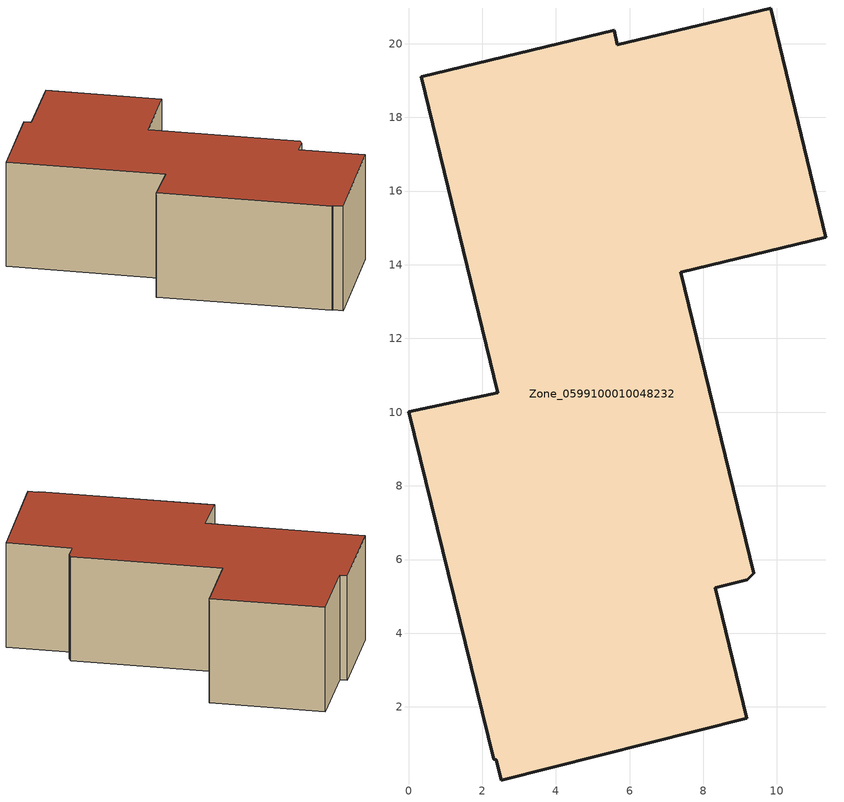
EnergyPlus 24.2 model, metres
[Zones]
Zone_0599100010048232
 floor ground (C_G): 2.52,0.02 2.38,0.57 2.31,0.58 0,10.01 2.42,10.52 0.34,19.1 5.58,20.37 5.67,19.97 9.83,20.97 11.33,14.75 7.39,13.8 9.37,5.63 9.19,5.46 8.32,5.24 9.18,1.69 z0
 wall outside (C_F): 2.52,0.02 9.18,1.69 8.32,5.24 9.19,5.46 9.37,5.63 7.39,13.8 11.33,14.75 9.83,20.97 5.67,19.97 5.58,20.37 0.34,19.1 2.42,10.52 0,10.01 2.31,0.58 2.38,0.57 2.52,0.02 z0:6.22
 roof outside (C_R): 2.38,0.57 2.52,0.02 9.18,1.69 8.32,5.24 9.19,5.46 9.37,5.63 7.39,13.8 11.33,14.75 9.83,20.97 5.67,19.97 5.58,20.37 0.34,19.1 2.42,10.52 0,10.01 2.31,0.58 z6.22
[BUILDING]
Pand.0599100010048232: North Axis=0; Terrain=City; Loads Convergence Tolerance Value=0.04; Temperature Convergence Tolerance Value=0.4; Solar Distribution=FullExterior; Maximum Number of Warmup Days=25; Minimum Number of Warmup Days=1
[Site:Location]
Rotterdam.The.Hague.AP_ZH_NLD Design_Conditions: Latitude=51.96; Longitude=4.45; Time Zone=1; Elevation=-4.5
[SITE:GROUNDTEMPERATURE:BUILDINGSURFACE]
18, 18, 18, 18, 18, 18, 18, 18, 18, 18, 18, 18
[MATERIAL] Thermal Absorptance=0.9; Solar Absorptance=0.7; Visible Absorptance=0.7
Name | Roughness | Thickness | Conductivity | Density | Specific Heat
G.D.1965 | MediumSmooth | 0.15 | 1 | 540 | 1210
F.D.1965 | Rough | 0.3 | 0.857143 | 1920 | 840
R.D.1965 | MediumRough | 0.2 | 0.08 | 1500 | 1000
[CONSTRUCTION]
C_G: G.D.1965
C_F: F.D.1965
C_R: R.D.1965
[ZONE]
Zone_0599100010048232: Type=1; Multiplier=1; Ceiling Height=Autocalculate; Volume=Autocalculate; Floor Area=autocalculate; Part of Total Floor Area=Yes
[ZONEINFILTRATION:DESIGNFLOWRATE]
Infil_Zone_0599100010048232: Zone or ZoneList or Space or SpaceList=Zone_0599100010048232; Schedule=AlwaysOn; Design Flow Rate Calculation Method=Flow/Area; Flow Rate per Floor Area=0.0042; Constant Term Coefficient=1; Temperature Term Coefficient=0; Velocity Term Coefficient=0; Velocity Squared Term Coefficient=0
[HVACTEMPLATE:ZONE:IDEALLOADSAIRSYSTEM]
Zone_0599100010048232: Maximum Heating Supply Air Temperature=50; Minimum Cooling Supply Air Temperature=13; Maximum Heating Supply Air Humidity Ratio=0.0156; Minimum Cooling Supply Air Humidity Ratio=0.0077; Heating Limit=NoLimit; Cooling Limit=NoLimit; Dehumidification Control Type=ConstantSensibleHeatRatio; Cooling Sensible Heat Ratio=0.7; Dehumidification Setpoint=60; Humidification Control Type=None; Humidification Setpoint=30; Outdoor Air Method=None; Outdoor Air Flow Rate per Person=0.00944; Outdoor Air Flow Rate per Zone Floor Area=0; Outdoor Air Flow Rate per Zone=0; Demand Controlled Ventilation Type=None; Outdoor Air Economizer Type=NoEconomizer; Heat Recovery Type=None; Sensible Heat Recovery Effectiveness=0.7; Latent Heat Recovery Effectiveness=0.65
[ZONECONTROL:THERMOSTAT]
ThermostatControl_Zone_0599100010048232: Zone or ZoneList=Zone_0599100010048232; Control Type Schedule=DualSetpointControlType; Control 1=Thermostat_Zone_0599100010048232; Temperature Difference Between Cutout And Setpoint=0
[THERMOSTATSETPOINT:DUALSETPOINT]
Thermostat_Zone_0599100010048232: Heating Setpoint Temperature Schedule=HeatingSetpoint_Zone_0599100010048232; Cooling Setpoint Temperature Schedule=CoolingSetpoint_Zone_0599100010048232
[SCHEDULE:COMPACT]
HeatingSetpoint_Zone_0599100010048232: Through: 12/31, For: AllDays, Until: 24:00, 21
CoolingSetpoint_Zone_0599100010048232: Through: 12/31, For: AllDays, Until: 24:00, 24
DualSetpointControlType: Through: 12/31, For: AllDays, Until: 24:00, 4
AlwaysOn: Through: 12/31, For: AllDays, Until: 24:00, 1
